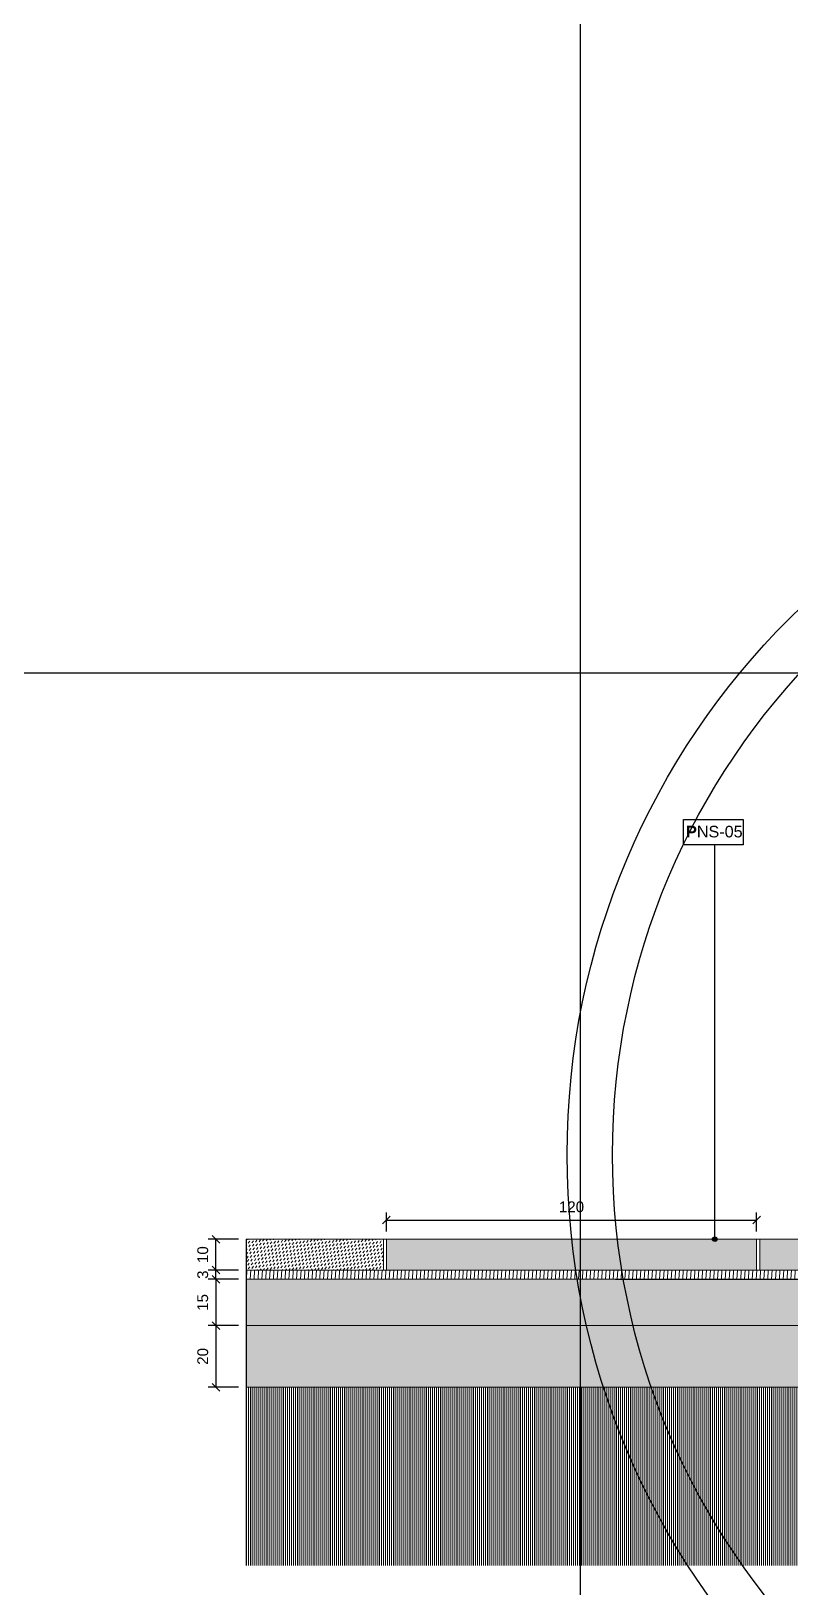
# Model space of a CAD drawing. Header units: metres. Extents: x -325 to 301, y -147 to 149.
# Drawn here: x 60.45 to 62.92, y 50.49 to 55.54 of the extents above; entities that cross this region are included whole.
import ezdxf

# ---------------------------------------------------------------- set-up
doc = ezdxf.new("R2010")
doc.units = ezdxf.units.M
doc.layers.get('Defpoints').update_dxf_attribs({"lineweight": 13})
doc.layers.add('-aux', color=50, linetype='Continuous', plot=False)
doc.layers.add('-AUX-QAD', color=5, linetype='Continuous', plot=False)
doc.layers.add('0-TX-1_25', color=7, linetype='Continuous', true_color=0x3f4f7f)
for name, color, linetype, lineweight, true_color in [('03-TR-Paviment_08_Natural Stone Bleachers', 7, 'Continuous', 5, 0xafad9d), ('3-TR sorra granitica', 7, 'Continuous', 0, 0xf2dac9), ('3-TR tot_u', 7, 'Continuous', 5, 0x787878)]:
    doc.layers.add(name, color=color, linetype=linetype, lineweight=lineweight, true_color=true_color)
for name, color, linetype, lineweight in [('1-CM', 7, 'Continuous', 0), ('3-TR Seleccionat', 44, 'Continuous', 0), ('3-TR Tot-u', 37, 'Continuous', 0)]:
    doc.layers.add(name, color=color, linetype=linetype, lineweight=lineweight)
for name, color, linetype in [('1-SECCIÓ', 1, 'Continuous'), ('A-KEYPLAN_HATCH', 7, 'Continuous'), ('A_TEXT_2', 7, 'Continuous')]:
    doc.layers.add(name, color=color, linetype=linetype)
doc.styles.get("Standard").update_dxf_attribs({"font": 'arial.ttf'})
doc.dimstyles.new('ISO-25', dxfattribs={"dimtxt": 0.1, "dimasz": 0.1, "dimexe": 0.1, "dimexo": 0.1, "dimgap": 0.1, "dimtad": 1, "dimdec": 0, "dimlfac": 100, "dimzin": 9, "dimtxsty": 'Standard', "dimblk": 'OBLIQUE', "dimcen": 0.1, "dimadec": 0, "dimazin": 0, "dimtfac": 1, "dimtdec": 0, "dimtmove": 0, "dimatfit": 3, "dimldrblk": 'OBLIQUE', "dimfxl": 1, "dimarcsym": 0})

# ---------------------------------------------------------------- blocks, each defined once
blk = doc.blocks.new('_Oblique')
at = {"color": 0, "lineweight": -2}
blk.add_line((-0.5, -0.5), (0.5, 0.5), dxfattribs=at)
blk = doc.blocks.new('*D1525')
at = {"layer": '0-TX-1_25', "color": 0, "lineweight": -2, "transparency": 16777216}
for p, q in [((61.1262, 51.491), (61.0282, 51.491)), ((61.0532, 51.491), (61.0532, 51.341)), ((61.1262, 51.341), (61.0282, 51.341))]:
    blk.add_line(p, q, dxfattribs=at)
at = {"layer": 'Defpoints', "color": 0, "transparency": 16777216}
for p in [(61.1512, 51.491), (61.0532, 51.341), (61.1512, 51.341)]:
    blk.add_point(p, dxfattribs=at)
at = {"layer": '0-TX-1_25', "color": 0, "lineweight": -2, "transparency": 16777216, "xscale": 0.025, "yscale": 0.025, "zscale": 0.025}
for p, rotation in [((61.0532, 51.491), 90), ((61.0532, 51.341), 270)]:
    blk.add_blockref('_Oblique', p, dxfattribs=dict(at, rotation=rotation))
at = {"layer": '0-TX-1_25', "color": 0, "transparency": 16777216, "insert": (61.0104, 51.416), "char_height": 0.035, "attachment_point": 5, "rotation": 90}
blk.add_mtext('15', dxfattribs=at)
blk = doc.blocks.new('*D1526')
at = {"layer": '0-TX-1_25', "color": 0, "lineweight": -2, "transparency": 16777216}
for p, q in [((61.1262, 51.341), (61.0282, 51.341)), ((61.0532, 51.341), (61.0532, 51.141)), ((61.1262, 51.141), (61.0282, 51.141))]:
    blk.add_line(p, q, dxfattribs=at)
at = {"layer": 'Defpoints', "color": 0, "transparency": 16777216}
for p in [(61.1512, 51.341), (61.0532, 51.141), (61.1512, 51.141)]:
    blk.add_point(p, dxfattribs=at)
at = {"layer": '0-TX-1_25', "color": 0, "lineweight": -2, "transparency": 16777216, "xscale": 0.025, "yscale": 0.025, "zscale": 0.025}
for p, rotation in [((61.0532, 51.341), 90), ((61.0532, 51.141), 270)]:
    blk.add_blockref('_Oblique', p, dxfattribs=dict(at, rotation=rotation))
at = {"layer": '0-TX-1_25', "color": 0, "transparency": 16777216, "insert": (61.0104, 51.241), "char_height": 0.035, "attachment_point": 5, "rotation": 90}
blk.add_mtext('20', dxfattribs=at)
blk = doc.blocks.new('hatch keyplan 2')
at = {"layer": 'A-KEYPLAN_HATCH'}
blk.add_lwpolyline([(0, 0.00548), (0.01287, 0.00548), (0.01287, 0), (0, 0)], close=True, dxfattribs=at)
blk = doc.blocks.new('hatch keyplan')
at = {"layer": 'A-KEYPLAN_HATCH'}
blk.add_blockref('hatch keyplan 2', (1.43058, 0.85215), dxfattribs=at)
blk = doc.blocks.new('PNS_05')
at = {"layer": 'A-KEYPLAN_HATCH', "xscale": 0.7124947396918078, "yscale": 0.7124947396918078, "zscale": 0.7124947396918078}
blk.add_blockref('hatch keyplan', (-1.01928, -0.60715), dxfattribs=at)
at = {"layer": 'A_TEXT_2', "insert": (-0.00057, 0.00291), "char_height": 0.0017812, "attachment_point": 1}
blk.add_mtext_dynamic_manual_height_columns('\\pi0.00097;{\\fArial|b1|i0|c0|p34;P}NS-05', width=0.0103753, gutter_width=0.01069, heights=[0], dxfattribs=at)
blk = doc.blocks.new('POINT')
at = {"layer": '0-TX-1_25'}
h = blk.add_hatch(dxfattribs=at)
h.set_pattern_fill('ANGLE', color=256)
h.set_pattern_definition([(0, (-83.747, -12.726), (0, 6.985), [5.08, -1.905]), (90, (-83.747, -12.726), (-6.985, 4e-16), [5.08, -1.905])])
edge = h.paths.add_edge_path()
edge.add_arc((0, 0), 0.0075, 0, 360)
h = blk.add_hatch(color=256, dxfattribs=at)
h.dxf.hatch_style = 1
edge = h.paths.add_edge_path()
edge.add_arc((0, 0), 0.0075, 0, 360)
blk.add_circle((0, 0), 0.0075, dxfattribs=at)
blk = doc.blocks.new('*D1903')
at = {"layer": '0-TX-1_25', "color": 0, "lineweight": -2, "transparency": 16777216}
for p, q in [((61.6059, 51.646), (61.6059, 51.7078)), ((61.6059, 51.6828), (62.8059, 51.6828)), ((62.8059, 51.646), (62.8059, 51.7078))]:
    blk.add_line(p, q, dxfattribs=at)
at = {"layer": 'Defpoints', "color": 0, "transparency": 16777216}
for p in [(62.8059, 51.6828), (61.6059, 51.621), (62.8059, 51.621)]:
    blk.add_point(p, dxfattribs=at)
at = {"layer": '0-TX-1_25', "color": 0, "lineweight": -2, "transparency": 16777216, "xscale": 0.025, "yscale": 0.025, "zscale": 0.025, "rotation": 180}
blk.add_blockref('_Oblique', (61.6059, 51.6828), dxfattribs=at)
at = {"layer": '0-TX-1_25', "color": 0, "lineweight": -2, "transparency": 16777216, "xscale": 0.025, "yscale": 0.025, "zscale": 0.025}
blk.add_blockref('_Oblique', (62.8059, 51.6828), dxfattribs=at)
at = {"layer": '0-TX-1_25', "color": 0, "transparency": 16777216, "insert": (62.2059, 51.7257), "char_height": 0.035, "attachment_point": 5}
blk.add_mtext('120', dxfattribs=at)
blk = doc.blocks.new('*D1904')
at = {"layer": '0-TX-1_25', "color": 0, "lineweight": -2, "transparency": 16777216}
for p, q in [((61.0532, 51.521), (61.0532, 51.546)), ((61.1262, 51.521), (61.0282, 51.521)), ((61.1262, 51.491), (61.0282, 51.491)), ((61.0532, 51.491), (61.0532, 51.521)), ((61.0532, 51.491), (61.0532, 51.466))]:
    blk.add_line(p, q, dxfattribs=at)
at = {"layer": 'Defpoints', "color": 0, "transparency": 16777216}
for p in [(61.0532, 51.521), (61.1512, 51.521), (61.1512, 51.491)]:
    blk.add_point(p, dxfattribs=at)
at = {"layer": '0-TX-1_25', "color": 0, "lineweight": -2, "transparency": 16777216, "xscale": 0.025, "yscale": 0.025, "zscale": 0.025}
for p, rotation in [((61.0532, 51.521), 270), ((61.0532, 51.491), 90)]:
    blk.add_blockref('_Oblique', p, dxfattribs=dict(at, rotation=rotation))
at = {"layer": '0-TX-1_25', "color": 0, "transparency": 16777216, "insert": (61.0104, 51.506), "char_height": 0.035, "attachment_point": 5, "rotation": 90}
blk.add_mtext('3', dxfattribs=at)
blk = doc.blocks.new('*D1905')
at = {"layer": '0-TX-1_25', "color": 0, "lineweight": -2, "transparency": 16777216}
for p, q in [((61.1262, 51.621), (61.0282, 51.621)), ((61.0532, 51.521), (61.0532, 51.621)), ((61.1262, 51.521), (61.0282, 51.521))]:
    blk.add_line(p, q, dxfattribs=at)
at = {"layer": 'Defpoints', "color": 0, "transparency": 16777216}
for p in [(61.0532, 51.621), (61.1512, 51.621), (61.1512, 51.521)]:
    blk.add_point(p, dxfattribs=at)
at = {"layer": '0-TX-1_25', "color": 0, "lineweight": -2, "transparency": 16777216, "xscale": 0.025, "yscale": 0.025, "zscale": 0.025}
for p, rotation in [((61.0532, 51.621), 90), ((61.0532, 51.521), 270)]:
    blk.add_blockref('_Oblique', p, dxfattribs=dict(at, rotation=rotation))
at = {"layer": '0-TX-1_25', "color": 0, "transparency": 16777216, "insert": (61.0104, 51.571), "char_height": 0.035, "attachment_point": 5, "rotation": 90}
blk.add_mtext('10', dxfattribs=at)

msp = doc.modelspace()

# ---------------------------------------------------------------- hatches: boundary and pattern name
at = {"layer": '03-TR-Paviment_08_Natural Stone Bleachers'}
h = msp.add_hatch(dxfattribs=at)
h.set_pattern_fill('DASH', color=256, scale=0.002611, angle=233, style=0, double=1)
h.set_pattern_definition([(233, (-91.348339, -73.2267765), (0.0016315323, -0.0116089556), [0.0082894435, -0.0082894435])])
h.paths.add_polyline_path([(61.1512, 51.621), (61.1512, 51.5215), (61.5959, 51.5217), (61.5959, 51.621)])
h = msp.add_hatch(dxfattribs=at)
h.set_pattern_fill('DASH', color=256, scale=0.002611, angle=233, style=0, double=1)
h.set_pattern_definition([(233, (-90.138339, -73.2267765), (0.0016315323, -0.0116089556), [0.0082894435, -0.0082894435])])
h.paths.add_polyline_path([(61.608, 51.621), (61.6059, 51.521), (62.8059, 51.5217), (62.8059, 51.621)])
h = msp.add_hatch(dxfattribs=at)
h.set_pattern_fill('DASH', color=256, scale=0.002611, angle=233, style=0, double=1)
h.set_pattern_definition([(233, (-88.928339, -73.2267765), (0.0016315323, -0.0116089556), [0.0082894435, -0.0082894435])])
edge = h.paths.add_edge_path()
edge.add_arc((63.1409, 51.6342), 0.0181, 226.3972, 313.6028)
edge.add_line((63.1534, 51.621), (63.1784, 51.621))
edge.add_arc((63.1909, 51.6342), 0.0181, 226.3972, 313.6028)
edge.add_line((63.2034, 51.621), (63.2284, 51.621))
edge.add_arc((63.2409, 51.6342), 0.0181, 226.3972, 313.6028)
edge.add_line((63.2534, 51.621), (63.2784, 51.621))
edge.add_arc((63.2909, 51.6342), 0.0181, 226.3972, 313.6028)
edge.add_line((63.3034, 51.621), (63.3784, 51.621))
edge.add_arc((63.3909, 51.6342), 0.0181, 226.3972, 313.6028)
edge.add_line((63.4034, 51.621), (63.4284, 51.621))
edge.add_arc((63.4409, 51.6342), 0.0181, 226.3972, 313.6028)
edge.add_line((63.4534, 51.621), (63.4784, 51.621))
edge.add_arc((63.4909, 51.6342), 0.0181, 226.3972, 313.6028)
edge.add_line((63.5034, 51.621), (63.5284, 51.621))
edge.add_arc((63.5409, 51.6342), 0.0181, 226.3972, 313.6028)
edge.add_line((63.5534, 51.621), (63.6284, 51.621))
edge.add_arc((63.6409, 51.6342), 0.0181, 226.3972, 313.6028)
edge.add_line((63.6534, 51.621), (63.6784, 51.621))
edge.add_arc((63.6909, 51.6342), 0.0181, 226.3972, 313.6028)
edge.add_line((63.7034, 51.621), (64.0159, 51.621))
edge.add_line((64.0159, 51.621), (64.0159, 51.5217))
edge.add_line((64.0159, 51.5217), (62.8159, 51.521))
edge.add_line((62.8159, 51.521), (62.818, 51.621))
edge.add_line((62.818, 51.621), (63.1284, 51.621))
at = {"layer": '3-TR Seleccionat'}
h = msp.add_hatch(dxfattribs=at)
h.set_pattern_fill('ANSI31', color=256, scale=0.002, angle=225, style=0)
h.set_pattern_definition([(270, (60.9995467, 50.830756), (0.00635, -2e-18), [])])
h.paths.add_polyline_path([(66.8853, 52.1919), (66.8853, 51.991), (66.4853, 51.991), (66.4853, 52.0949), (66.3853, 52.0949), (64.4259, 51.3781), (64.4259, 51.141), (64.0259, 51.141), (61.1512, 51.141), (61.1527, 51.0258), (61.1512, 50.5633), (68.1514, 50.5632), (68.1512, 52.1919)])
at = {"layer": '3-TR sorra granitica'}
h = msp.add_hatch(dxfattribs=at)
h.set_pattern_fill('LINE', color=256, scale=0.1, angle=51.1041, style=0)
h.set_pattern_definition([(86.7506083, (97.955477, 258.027595), (-0.0124799034, 0.00070852734), [])])
h.paths.add_polyline_path([(62.3216, 51.5008), (62.3219, 51.5008), (62.3219, 51.5206), (62.3216, 51.5206)], flags=16)
h.paths.add_polyline_path([(61.1512, 51.521), (61.1512, 51.491), (64.0256, 51.491), (64.0262, 51.521)])
at = {"layer": '3-TR Tot-u'}
h = msp.add_hatch(dxfattribs=at)
h.set_pattern_fill('EARTH', color=256, scale=0.005, angle=-80.8248, style=0)
h.set_pattern_definition([(44.999999995, (-269468.76681, 738614.26884), (3.8e-12, 0.0449012806053), [0.03175, -0.03175]), (44.999999995, (-269468.775228, 738614.27726), (3.8e-12, 0.0449012806053), [0.03175, -0.03175]), (44.999999995, (-269468.783647, 738614.28568), (3.8e-12, 0.0449012806053), [0.03175, -0.03175]), (134.999999995, (-269468.783647, 738614.29129), (-0.0449012806053, 3.8e-12), [0.03175, -0.03175]), (134.999999995, (-269468.775228, 738614.29971), (-0.0449012806053, 3.8e-12), [0.03175, -0.03175]), (134.999999995, (-269468.76681, 738614.30813), (-0.0449012806053, 3.8e-12), [0.03175, -0.03175])])
h.paths.add_polyline_path([(61.1512, 51.341), (61.1512, 51.141), (64.0259, 51.141), (64.0259, 51.341)])
at = {"layer": '3-TR tot_u'}
h = msp.add_hatch(dxfattribs=at)
h.set_pattern_fill('AR-CONC', color=256, scale=0.0002, angle=90.2664)
h.set_pattern_definition([(140.266414, (37.650582, -16.992377), (0.003018359, 0.036451363), [0.00381, -0.04191]), (85.266414, (37.650582, -16.992377), (-0.038178181, -0.007226283), [0.003048, -0.033528117]), (190.71786, (37.650834, -16.98934), (-0.035159821, 0.02922508), [0.003238002, -0.035618049]), (136.450614, (37.640422, -16.992425), (0.008156283, 0.05425432), [0.005715, -0.062865]), (186.90197, (37.6411, -16.987903), (-0.049705466, 0.047250218), [0.004857005, -0.05342712]), (81.450565, (37.64042, -16.992425), (-0.049705466, 0.047250218), [0.004571993, -0.050291946]), (111.266414, (37.64294, -16.987333), (0.020311824, 0.030417653), [0.00381, -0.04191]), (56.266414, (37.64294, -16.987333), (-0.036894668, 0.012188985), [0.003048, -0.033528]), (161.71786, (37.64463, -16.984798), (-0.016582845, 0.042606638), [0.003238002, -0.035617988]), (127.766414, (37.650582, -16.992377), (-0.0169136972, 0.0005390813), [0, -0.0331216, 0, -0.034036, 0, -0.033655]), (97.766414, (37.650582, -16.992377), (-0.020098038, 0.0132706243), [0, -0.0194056, 0, -0.0323596, 0, -0.012827]), (57.766414, (37.650635, -17.003706), (0.0010196429, 0.0271231534), [0, -0.0127, 0, -0.039624, 0, -0.052578]), (47.766414, (37.650658, -17.008786), (-0.005222997, 0.0296018704), [0, -0.01651, 0, -0.0263144, 0, -0.037338])])
h.paths.add_polyline_path([(64.0259, 51.491), (61.1512, 51.491), (61.1512, 51.341), (64.0259, 51.341)])

# ---------------------------------------------------------------- linework, layer by layer
at = {"layer": '-aux'}
for points in [[(62.2345, 3.4567), (62.2345, 133.4567)], [(12.2345, 53.4569), (142.2345, 53.4569)]]:
    msp.add_lwpolyline(points, dxfattribs=at)
at = {"layer": '-AUX-QAD'}
for radius in [2.4595, 2.3124]:
    msp.add_circle((64.6512, 51.8945), radius, dxfattribs=at)
at = {"layer": '0-TX-1_25'}
msp.add_lwpolyline([(62.6703, 51.621), (62.6703, 52.8999)], dxfattribs=at)
at = {"layer": '1-CM'}
msp.add_line((62.3482, 51.4906), (64.0259, 51.491), dxfattribs=at)
for points in [[(61.1512, 51.621), (61.5959, 51.621), (61.5959, 51.521), (61.1512, 51.521)], [(63.1284, 51.621), (61.1512, 51.621)], [(63.7034, 51.621), (64.0159, 51.621), (64.0159, 51.521), (62.8159, 51.521), (62.8159, 51.621), (63.1284, 51.621)], [(64.0259, 51.521), (61.1512, 51.521)], [(64.0259, 51.491), (61.1512, 51.491)], [(62.3482, 51.4906), (63.5841, 51.4909)], [(64.0259, 51.341), (61.1512, 51.341)], [(64.0259, 51.141), (61.1512, 51.141)]]:
    msp.add_lwpolyline(points, dxfattribs=at)
msp.add_lwpolyline([(61.6059, 51.621), (62.8059, 51.621), (62.8059, 51.521), (61.6059, 51.521)], close=True, dxfattribs=at)
at = {"layer": '1-SECCIÓ'}
msp.add_line((61.1512, 51.621), (61.1512, 50.5632), dxfattribs=at)

# ---------------------------------------------------------------- block references
at = {"color": 244, "true_color": 0x991b1e, "xscale": 21.05278700931629, "yscale": 21.05278700931629, "zscale": 21.05278700931629}
msp.add_blockref('PNS_05', (62.5688, 52.8999), dxfattribs=at)
at = {"layer": '0-TX-1_25', "rotation": 358.8682194563586}
msp.add_blockref('POINT', (62.6703, 51.621), dxfattribs=at)

# ---------------------------------------------------------------- dimensions: what is measured, and where the dimension line sits
at = {"layer": '0-TX-1_25'}
dim = msp.add_linear_dim(base=(62.8059, 51.6828), p1=(61.6059, 51.621), p2=(62.8059, 51.621), dimstyle='ISO-25', override={"dimtxt": 0.035, "dimasz": 0.025, "dimexe": 0.025, "dimexo": 0.025, "dimgap": 0.025, "dimblk1": 'Oblique', "dimblk2": 'Oblique', "dimsah": 1, "dimfxl": 0.1, "dimfxlon": 1, "dimarcsym": 1}, dxfattribs=at)
dim.commit()
dim.dimension.update_dxf_attribs({"geometry": '*D1903', "text_midpoint": (62.2059, 51.7257)})
for base, p1, p2, picture, middle in [((61.0532, 51.621), (61.1512, 51.521), (61.1512, 51.621), '*D1905', (61.0104, 51.571)), ((61.0532, 51.341), (61.1512, 51.491), (61.1512, 51.341), '*D1525', (61.0104, 51.416)), ((61.0532, 51.141), (61.1512, 51.341), (61.1512, 51.141), '*D1526', (61.0104, 51.241))]:
    dim = msp.add_linear_dim(base=base, p1=p1, p2=p2, angle=90, dimstyle='ISO-25', override={"dimtxt": 0.035, "dimasz": 0.025, "dimexe": 0.025, "dimexo": 0.025, "dimgap": 0.025, "dimblk1": 'Oblique', "dimblk2": 'Oblique', "dimsah": 1, "dimfxl": 0.1, "dimfxlon": 1, "dimarcsym": 1}, dxfattribs=at)
    dim.commit()
    dim.dimension.update_dxf_attribs({"geometry": picture, "text_midpoint": middle})
dim = msp.add_linear_dim(base=(61.0532, 51.521), p1=(61.1512, 51.491), p2=(61.1512, 51.521), angle=90, dimstyle='ISO-25', override={"dimtxt": 0.035, "dimasz": 0.025, "dimexe": 0.025, "dimexo": 0.025, "dimgap": 0.025, "dimblk1": 'Oblique', "dimblk2": 'Oblique', "dimsah": 1, "dimfxl": 0.1, "dimfxlon": 1, "dimarcsym": 1}, dxfattribs=at)
dim.commit()
dim.dimension.update_dxf_attribs({"geometry": '*D1904', "text_midpoint": (61.0532, 51.506), "dimtype": 160})

doc.saveas('drawing.dxf')
